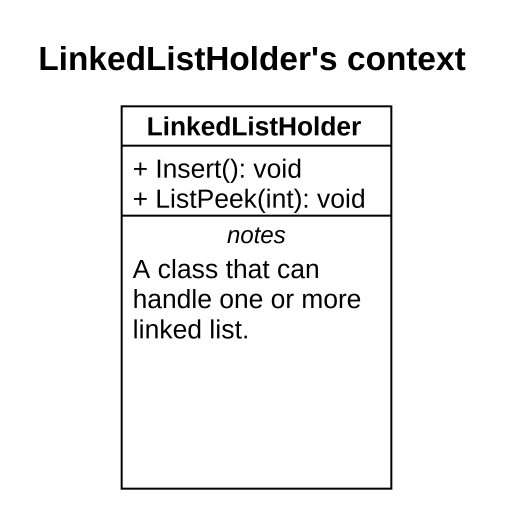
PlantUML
@startuml
title LinkedListHolder's context
hide circle
hide empty members
skinparam classAttributeIconSize 0
class LinkedListHolder {
  + Insert(): void
  + ListPeek(int): void
  -- notes --
  A class that can handle one or more linked list.
}
@enduml
